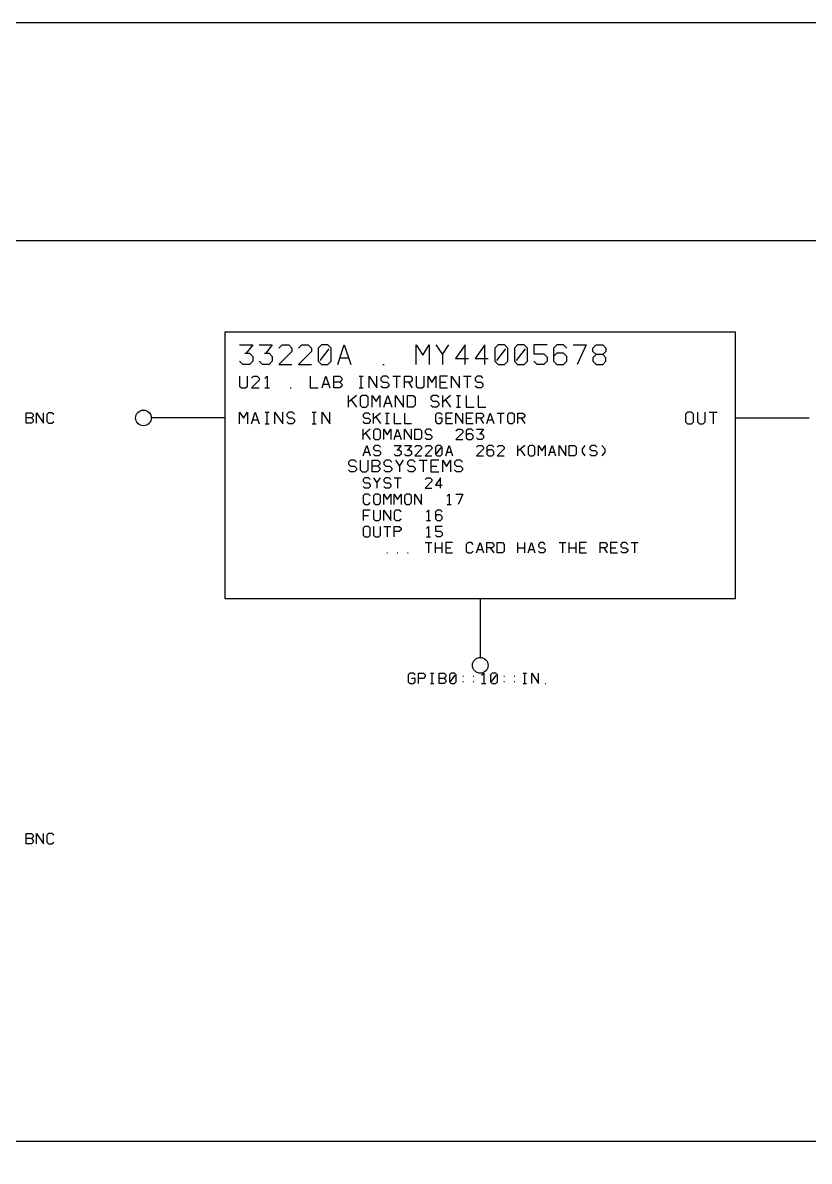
# Model space of a CAD drawing. Header units: millimetres. Extents: x 10 to 2534, y 10 to 1372.
# Drawn here: x 2177.9 to 2338.2, y 1139.7 to 1371.6 of the extents above; entities that cross this region are included whole.
import ezdxf

# ---------------------------------------------------------------- set-up
doc = ezdxf.new("R2010")
doc.units = ezdxf.units.MM
for name, color, linetype, lineweight in [('DEVICE', 7, 'CONTINUOUS', 25), ('GROUP', 6, 'CONTINUOUS', 25), ('LABEL', 8, 'CONTINUOUS', 25), ('PANE', 250, 'CONTINUOUS', 25), ('POINT', 4, 'CONTINUOUS', 25), ('PORT_BUS', 5, 'CONTINUOUS', 25), ('PORT_IN', 3, 'CONTINUOUS', 25), ('PORT_OUT', 30, 'CONTINUOUS', 25), ('PORTAL', 2, 'CONTINUOUS', 25), ('SHEET', 7, 'CONTINUOUS', 25)]:
    doc.layers.add(name, color=color, linetype=linetype, lineweight=lineweight)

msp = doc.modelspace()

# ---------------------------------------------------------------- linework, layer by layer
at = {"layer": 'DEVICE'}
msp.add_lwpolyline([(2219.1, 1254.3), (2323.2, 1254.3), (2323.2, 1308.6), (2219.1, 1308.6)], close=True, dxfattribs=at)
at = {"layer": 'GROUP'}
msp.add_lwpolyline([(2024.1, 1143.8), (2361.7, 1143.8), (2361.7, 1327.2), (2024.1, 1327.2)], close=True, dxfattribs=at)
at = {"layer": 'LABEL'}
for points in [[(2222.1, 1306), (2224.766667, 1306), (2223.433333, 1304.266667)], [(2226.1, 1306), (2228.766667, 1306), (2227.433333, 1304.266667)], [(2230.1, 1305.333333), (2230.766667, 1306), (2232.1, 1306), (2232.766667, 1305.333333), (2232.766667, 1304.666667), (2230.1, 1302), (2232.766667, 1302)], [(2234.1, 1305.333333), (2234.766667, 1306), (2236.1, 1306), (2236.766667, 1305.333333), (2236.766667, 1304.666667), (2234.1, 1302), (2236.766667, 1302)], [(2238.766667, 1302), (2240.1, 1302), (2240.766667, 1302.666667), (2240.766667, 1305.333333), (2240.1, 1306), (2238.766667, 1306), (2238.1, 1305.333333), (2238.1, 1302.666667), (2238.766667, 1302)], [(2242.1, 1302), (2243.433333, 1306), (2244.766667, 1302)], [(2258.1, 1302), (2258.1, 1306), (2259.433333, 1303.866667), (2260.766667, 1306), (2260.766667, 1302)], [(2262.1, 1306), (2263.433333, 1304), (2264.766667, 1306)], [(2268.1, 1302), (2268.1, 1306), (2266.1, 1303.2), (2268.766667, 1303.2)], [(2272.1, 1302), (2272.1, 1306), (2270.1, 1303.2), (2272.766667, 1303.2)], [(2274.766667, 1302), (2276.1, 1302), (2276.766667, 1302.666667), (2276.766667, 1305.333333), (2276.1, 1306), (2274.766667, 1306), (2274.1, 1305.333333), (2274.1, 1302.666667), (2274.766667, 1302)], [(2278.766667, 1302), (2280.1, 1302), (2280.766667, 1302.666667), (2280.766667, 1305.333333), (2280.1, 1306), (2278.766667, 1306), (2278.1, 1305.333333), (2278.1, 1302.666667), (2278.766667, 1302)], [(2284.766667, 1306), (2282.1, 1306), (2282.1, 1304.133333), (2284.1, 1304.133333), (2284.766667, 1303.466667), (2284.766667, 1302.666667), (2284.1, 1302), (2282.766667, 1302), (2282.1, 1302.666667)], [(2288.766667, 1305.333333), (2288.1, 1306), (2286.766667, 1306), (2286.1, 1305.333333), (2286.1, 1302.666667), (2286.766667, 1302), (2288.1, 1302), (2288.766667, 1302.666667), (2288.766667, 1303.6), (2288.1, 1304.266667), (2286.766667, 1304.266667), (2286.1, 1303.6)], [(2290.1, 1306), (2292.766667, 1306), (2290.9, 1302)], [(2294.766667, 1304), (2294.1, 1304.666667), (2294.1, 1305.333333), (2294.766667, 1306), (2296.1, 1306), (2296.766667, 1305.333333), (2296.766667, 1304.666667), (2296.1, 1304), (2294.766667, 1304), (2294.1, 1303.333333), (2294.1, 1302.666667), (2294.766667, 1302), (2296.1, 1302), (2296.766667, 1302.666667), (2296.766667, 1303.333333), (2296.1, 1304)], [(2223.166667, 1304.266667), (2224.1, 1304.266667), (2224.766667, 1303.6), (2224.766667, 1302.666667), (2224.1, 1302), (2222.766667, 1302), (2222.1, 1302.666667)], [(2227.166667, 1304.266667), (2228.1, 1304.266667), (2228.766667, 1303.6), (2228.766667, 1302.666667), (2228.1, 1302), (2226.766667, 1302), (2226.1, 1302.666667)], [(2238.5, 1302.8), (2240.366667, 1305.2)], [(2263.433333, 1304), (2263.433333, 1302)], [(2274.5, 1302.8), (2276.366667, 1305.2)], [(2278.5, 1302.8), (2280.366667, 1305.2)], [(2242.566667, 1303.333333), (2244.3, 1303.333333)], [(2251.3, 1302), (2251.566667, 1302)], [(2222.1, 1299.6), (2222.1, 1297.6), (2222.5, 1297.2), (2223.3, 1297.2), (2223.7, 1297.6), (2223.7, 1299.6)], [(2224.5, 1299.2), (2224.9, 1299.6), (2225.7, 1299.6), (2226.1, 1299.2), (2226.1, 1298.8), (2224.5, 1297.2), (2226.1, 1297.2)], [(2227.22, 1299.12), (2227.7, 1299.6), (2227.7, 1297.2)], [(2236.5, 1299.6), (2236.5, 1297.2), (2238.1, 1297.2)], [(2238.9, 1297.2), (2239.7, 1299.6), (2240.5, 1297.2)], [(2241.3, 1297.2), (2241.3, 1299.6), (2242.5, 1299.6), (2242.9, 1299.2), (2242.9, 1298.8), (2242.5, 1298.4), (2241.3, 1298.4)], [(2246.5, 1299.6), (2247.3, 1299.6)], [(2246.9, 1297.2), (2246.9, 1299.6)], [(2248.5, 1297.2), (2248.5, 1299.6), (2250.1, 1297.2), (2250.1, 1299.6)], [(2252.5, 1299.2), (2252.1, 1299.6), (2251.3, 1299.6), (2250.9, 1299.2), (2250.9, 1298.8), (2251.3, 1298.4), (2252.1, 1298.4), (2252.5, 1298), (2252.5, 1297.6), (2252.1, 1297.2), (2251.3, 1297.2), (2250.9, 1297.6)], [(2253.3, 1299.6), (2254.9, 1299.6)], [(2254.1, 1299.6), (2254.1, 1297.2)], [(2255.7, 1297.2), (2255.7, 1299.6), (2256.9, 1299.6), (2257.3, 1299.2), (2257.3, 1298.8), (2256.9, 1298.4), (2255.7, 1298.4)], [(2258.1, 1299.6), (2258.1, 1297.6), (2258.5, 1297.2), (2259.3, 1297.2), (2259.7, 1297.6), (2259.7, 1299.6)], [(2260.5, 1297.2), (2260.5, 1299.6), (2261.3, 1298.32), (2262.1, 1299.6), (2262.1, 1297.2)], [(2264.5, 1299.6), (2262.9, 1299.6), (2262.9, 1297.2), (2264.5, 1297.2)], [(2265.3, 1297.2), (2265.3, 1299.6), (2266.9, 1297.2), (2266.9, 1299.6)], [(2267.7, 1299.6), (2269.3, 1299.6)], [(2268.5, 1299.6), (2268.5, 1297.2)], [(2271.7, 1299.2), (2271.3, 1299.6), (2270.5, 1299.6), (2270.1, 1299.2), (2270.1, 1298.8), (2270.5, 1298.4), (2271.3, 1298.4), (2271.7, 1298), (2271.7, 1297.6), (2271.3, 1297.2), (2270.5, 1297.2), (2270.1, 1297.6)], [(2227.22, 1297.2), (2228.18, 1297.2)], [(2232.42, 1297.2), (2232.58, 1297.2)], [(2239.18, 1298), (2240.22, 1298)], [(2242.5, 1298.4), (2242.9, 1298), (2242.9, 1297.6), (2242.5, 1297.2), (2241.3, 1297.2)], [(2246.5, 1297.2), (2247.3, 1297.2)], [(2256.5, 1298.4), (2257.3, 1297.2)], [(2262.9, 1298.4), (2264.1, 1298.4)], [(2222.1, 1289.9), (2222.1, 1292.3), (2222.9, 1291.02), (2223.7, 1292.3), (2223.7, 1289.9)], [(2224.5, 1289.9), (2225.3, 1292.3), (2226.1, 1289.9)], [(2227.3, 1292.3), (2228.1, 1292.3)], [(2227.7, 1289.9), (2227.7, 1292.3)], [(2229.3, 1289.9), (2229.3, 1292.3), (2230.9, 1289.9), (2230.9, 1292.3)], [(2233.3, 1291.9), (2232.9, 1292.3), (2232.1, 1292.3), (2231.7, 1291.9), (2231.7, 1291.5), (2232.1, 1291.1), (2232.9, 1291.1), (2233.3, 1290.7), (2233.3, 1290.3), (2232.9, 1289.9), (2232.1, 1289.9), (2231.7, 1290.3)], [(2236.9, 1292.3), (2237.7, 1292.3)], [(2237.3, 1289.9), (2237.3, 1292.3)], [(2238.9, 1289.9), (2238.9, 1292.3), (2240.5, 1289.9), (2240.5, 1292.3)], [(2313.4, 1289.9), (2314.2, 1289.9), (2314.6, 1290.3), (2314.6, 1291.9), (2314.2, 1292.3), (2313.4, 1292.3), (2313, 1291.9), (2313, 1290.3), (2313.4, 1289.9)], [(2315.4, 1292.3), (2315.4, 1290.3), (2315.8, 1289.9), (2316.6, 1289.9), (2317, 1290.3), (2317, 1292.3)], [(2317.8, 1292.3), (2319.4, 1292.3)], [(2318.6, 1292.3), (2318.6, 1289.9)], [(2224.78, 1290.7), (2225.82, 1290.7)], [(2227.3, 1289.9), (2228.1, 1289.9)], [(2236.9, 1289.9), (2237.7, 1289.9)], [(2257.85, 1238.75), (2257.5, 1239.1), (2256.8, 1239.1), (2256.45, 1238.75), (2256.45, 1237.35), (2256.8, 1237), (2257.5, 1237), (2257.85, 1237.35), (2257.85, 1238.05), (2257.15, 1238.05)], [(2258.55, 1237), (2258.55, 1239.1), (2259.6, 1239.1), (2259.95, 1238.75), (2259.95, 1238.4), (2259.6, 1238.05), (2258.55, 1238.05)], [(2261, 1239.1), (2261.7, 1239.1)], [(2261.35, 1237), (2261.35, 1239.1)], [(2262.75, 1237), (2262.75, 1239.1), (2263.8, 1239.1), (2264.15, 1238.75), (2264.15, 1238.4), (2263.8, 1238.05), (2262.75, 1238.05)], [(2265.2, 1237), (2265.9, 1237), (2266.25, 1237.35), (2266.25, 1238.75), (2265.9, 1239.1), (2265.2, 1239.1), (2264.85, 1238.75), (2264.85, 1237.35), (2265.2, 1237)], [(2265.06, 1237.42), (2266.04, 1238.68)], [(2267.58, 1238.47), (2267.72, 1238.47)], [(2269.68, 1238.47), (2269.82, 1238.47)], [(2271.43, 1238.68), (2271.85, 1239.1), (2271.85, 1237)], [(2273.6, 1237), (2274.3, 1237), (2274.65, 1237.35), (2274.65, 1238.75), (2274.3, 1239.1), (2273.6, 1239.1), (2273.25, 1238.75), (2273.25, 1237.35), (2273.6, 1237)], [(2273.46, 1237.42), (2274.44, 1238.68)], [(2275.98, 1238.47), (2276.12, 1238.47)], [(2278.08, 1238.47), (2278.22, 1238.47)], [(2279.9, 1239.1), (2280.6, 1239.1)], [(2280.25, 1237), (2280.25, 1239.1)], [(2281.65, 1237), (2281.65, 1239.1), (2283.05, 1237), (2283.05, 1239.1)], [(2261, 1237), (2261.7, 1237)], [(2263.8, 1238.05), (2264.15, 1237.7), (2264.15, 1237.35), (2263.8, 1237), (2262.75, 1237)], [(2267.58, 1237.42), (2267.72, 1237.42)], [(2269.68, 1237.42), (2269.82, 1237.42)], [(2271.43, 1237), (2272.27, 1237)], [(2275.98, 1237.42), (2276.12, 1237.42)], [(2278.08, 1237.42), (2278.22, 1237.42)], [(2279.9, 1237), (2280.6, 1237)], [(2284.38, 1237), (2284.52, 1237)]]:
    msp.add_lwpolyline(points, dxfattribs=at)
at = {"layer": 'PANE'}
for points in [[(2244.3, 1293.3), (2244.3, 1295.7)], [(2245.9, 1295.7), (2244.3, 1294.34)], [(2244.86, 1294.82), (2245.9, 1293.3)], [(2247.1, 1293.3), (2247.9, 1293.3), (2248.3, 1293.7), (2248.3, 1295.3), (2247.9, 1295.7), (2247.1, 1295.7), (2246.7, 1295.3), (2246.7, 1293.7), (2247.1, 1293.3)], [(2249.1, 1293.3), (2249.1, 1295.7), (2249.9, 1294.42), (2250.7, 1295.7), (2250.7, 1293.3)], [(2251.5, 1293.3), (2252.3, 1295.7), (2253.1, 1293.3)], [(2251.78, 1294.1), (2252.82, 1294.1)], [(2253.9, 1293.3), (2253.9, 1295.7), (2255.5, 1293.3), (2255.5, 1295.7)], [(2256.3, 1293.3), (2256.3, 1295.7), (2257.5, 1295.7), (2257.9, 1295.3), (2257.9, 1293.7), (2257.5, 1293.3), (2256.3, 1293.3)], [(2262.7, 1295.3), (2262.3, 1295.7), (2261.5, 1295.7), (2261.1, 1295.3), (2261.1, 1294.9), (2261.5, 1294.5), (2262.3, 1294.5), (2262.7, 1294.1), (2262.7, 1293.7), (2262.3, 1293.3), (2261.5, 1293.3), (2261.1, 1293.7)], [(2263.5, 1293.3), (2263.5, 1295.7)], [(2265.1, 1295.7), (2263.5, 1294.34)], [(2264.06, 1294.82), (2265.1, 1293.3)], [(2266.3, 1295.7), (2267.1, 1295.7)], [(2266.7, 1293.3), (2266.7, 1295.7)], [(2268.3, 1295.7), (2268.3, 1293.3), (2269.9, 1293.3)], [(2270.7, 1295.7), (2270.7, 1293.3), (2272.3, 1293.3)], [(2248.7, 1291.75), (2248.35, 1292.1), (2247.65, 1292.1), (2247.3, 1291.75), (2247.3, 1291.4), (2247.65, 1291.05), (2248.35, 1291.05), (2248.7, 1290.7), (2248.7, 1290.35), (2248.35, 1290), (2247.65, 1290), (2247.3, 1290.35)], [(2249.4, 1290), (2249.4, 1292.1)], [(2250.8, 1292.1), (2249.4, 1290.91)], [(2251.85, 1292.1), (2252.55, 1292.1)], [(2252.2, 1290), (2252.2, 1292.1)], [(2253.6, 1292.1), (2253.6, 1290), (2255, 1290)], [(2255.7, 1292.1), (2255.7, 1290), (2257.1, 1290)], [(2263.4, 1291.75), (2263.05, 1292.1), (2262.35, 1292.1), (2262, 1291.75), (2262, 1290.35), (2262.35, 1290), (2263.05, 1290), (2263.4, 1290.35), (2263.4, 1291.05), (2262.7, 1291.05)], [(2265.5, 1292.1), (2264.1, 1292.1), (2264.1, 1290), (2265.5, 1290)], [(2266.2, 1290), (2266.2, 1292.1), (2267.6, 1290), (2267.6, 1292.1)], [(2266.3, 1293.3), (2267.1, 1293.3)], [(2269.7, 1292.1), (2268.3, 1292.1), (2268.3, 1290), (2269.7, 1290)], [(2270.4, 1290), (2270.4, 1292.1), (2271.45, 1292.1), (2271.8, 1291.75), (2271.8, 1291.4), (2271.45, 1291.05), (2270.4, 1291.05)], [(2272.5, 1290), (2273.2, 1292.1), (2273.9, 1290)], [(2274.6, 1292.1), (2276, 1292.1)], [(2275.3, 1292.1), (2275.3, 1290)], [(2277.05, 1290), (2277.75, 1290), (2278.1, 1290.35), (2278.1, 1291.75), (2277.75, 1292.1), (2277.05, 1292.1), (2276.7, 1291.75), (2276.7, 1290.35), (2277.05, 1290)], [(2278.8, 1290), (2278.8, 1292.1), (2279.85, 1292.1), (2280.2, 1291.75), (2280.2, 1291.4), (2279.85, 1291.05), (2278.8, 1291.05)], [(2249.89, 1291.33), (2250.8, 1290)], [(2251.85, 1290), (2252.55, 1290)], [(2264.1, 1291.05), (2265.15, 1291.05)], [(2268.3, 1291.05), (2269.35, 1291.05)], [(2271.1, 1291.05), (2271.8, 1290)], [(2272.745, 1290.7), (2273.655, 1290.7)], [(2279.5, 1291.05), (2280.2, 1290)], [(2247.3, 1286.7), (2247.3, 1288.8)], [(2248.7, 1288.8), (2247.3, 1287.61)], [(2247.79, 1288.03), (2248.7, 1286.7)], [(2249.75, 1286.7), (2250.45, 1286.7), (2250.8, 1287.05), (2250.8, 1288.45), (2250.45, 1288.8), (2249.75, 1288.8), (2249.4, 1288.45), (2249.4, 1287.05), (2249.75, 1286.7)], [(2251.5, 1286.7), (2251.5, 1288.8), (2252.2, 1287.68), (2252.9, 1288.8), (2252.9, 1286.7)], [(2253.6, 1286.7), (2254.3, 1288.8), (2255, 1286.7)], [(2253.845, 1287.4), (2254.755, 1287.4)], [(2255.7, 1286.7), (2255.7, 1288.8), (2257.1, 1286.7), (2257.1, 1288.8)], [(2257.8, 1286.7), (2257.8, 1288.8), (2258.85, 1288.8), (2259.2, 1288.45), (2259.2, 1287.05), (2258.85, 1286.7), (2257.8, 1286.7)], [(2261.3, 1288.45), (2260.95, 1288.8), (2260.25, 1288.8), (2259.9, 1288.45), (2259.9, 1288.1), (2260.25, 1287.75), (2260.95, 1287.75), (2261.3, 1287.4), (2261.3, 1287.05), (2260.95, 1286.7), (2260.25, 1286.7), (2259.9, 1287.05)], [(2266.2, 1288.45), (2266.55, 1288.8), (2267.25, 1288.8), (2267.6, 1288.45), (2267.6, 1288.1), (2266.2, 1286.7), (2267.6, 1286.7)], [(2269.7, 1288.45), (2269.35, 1288.8), (2268.65, 1288.8), (2268.3, 1288.45), (2268.3, 1287.05), (2268.65, 1286.7), (2269.35, 1286.7), (2269.7, 1287.05), (2269.7, 1287.54), (2269.35, 1287.89), (2268.65, 1287.89), (2268.3, 1287.54)], [(2270.4, 1288.8), (2271.8, 1288.8), (2271.1, 1287.89)], [(2270.96, 1287.89), (2271.45, 1287.89), (2271.8, 1287.54), (2271.8, 1287.05), (2271.45, 1286.7), (2270.75, 1286.7), (2270.4, 1287.05)], [(2247.3, 1283.4), (2248, 1285.5), (2248.7, 1283.4)], [(2250.8, 1285.15), (2250.45, 1285.5), (2249.75, 1285.5), (2249.4, 1285.15), (2249.4, 1284.8), (2249.75, 1284.45), (2250.45, 1284.45), (2250.8, 1284.1), (2250.8, 1283.75), (2250.45, 1283.4), (2249.75, 1283.4), (2249.4, 1283.75)], [(2253.6, 1285.5), (2255, 1285.5), (2254.3, 1284.59)], [(2255.7, 1285.5), (2257.1, 1285.5), (2256.4, 1284.59)], [(2257.8, 1285.15), (2258.15, 1285.5), (2258.85, 1285.5), (2259.2, 1285.15), (2259.2, 1284.8), (2257.8, 1283.4), (2259.2, 1283.4)], [(2259.9, 1285.15), (2260.25, 1285.5), (2260.95, 1285.5), (2261.3, 1285.15), (2261.3, 1284.8), (2259.9, 1283.4), (2261.3, 1283.4)], [(2262.35, 1283.4), (2263.05, 1283.4), (2263.4, 1283.75), (2263.4, 1285.15), (2263.05, 1285.5), (2262.35, 1285.5), (2262, 1285.15), (2262, 1283.75), (2262.35, 1283.4)], [(2262.21, 1283.82), (2263.19, 1285.08)], [(2264.1, 1283.4), (2264.8, 1285.5), (2265.5, 1283.4)], [(2270.4, 1285.15), (2270.75, 1285.5), (2271.45, 1285.5), (2271.8, 1285.15), (2271.8, 1284.8), (2270.4, 1283.4), (2271.8, 1283.4)], [(2273.9, 1285.15), (2273.55, 1285.5), (2272.85, 1285.5), (2272.5, 1285.15), (2272.5, 1283.75), (2272.85, 1283.4), (2273.55, 1283.4), (2273.9, 1283.75), (2273.9, 1284.24), (2273.55, 1284.59), (2272.85, 1284.59), (2272.5, 1284.24)], [(2274.6, 1285.15), (2274.95, 1285.5), (2275.65, 1285.5), (2276, 1285.15), (2276, 1284.8), (2274.6, 1283.4), (2276, 1283.4)], [(2278.8, 1283.4), (2278.8, 1285.5)], [(2280.2, 1285.5), (2278.8, 1284.31)], [(2281.25, 1283.4), (2281.95, 1283.4), (2282.3, 1283.75), (2282.3, 1285.15), (2281.95, 1285.5), (2281.25, 1285.5), (2280.9, 1285.15), (2280.9, 1283.75), (2281.25, 1283.4)], [(2283, 1283.4), (2283, 1285.5), (2283.7, 1284.38), (2284.4, 1285.5), (2284.4, 1283.4)], [(2285.1, 1283.4), (2285.8, 1285.5), (2286.5, 1283.4)], [(2287.2, 1283.4), (2287.2, 1285.5), (2288.6, 1283.4), (2288.6, 1285.5)], [(2289.3, 1283.4), (2289.3, 1285.5), (2290.35, 1285.5), (2290.7, 1285.15), (2290.7, 1283.75), (2290.35, 1283.4), (2289.3, 1283.4)], [(2292.45, 1285.5), (2291.89, 1284.8), (2291.89, 1284.1), (2292.45, 1283.4)], [(2294.9, 1285.15), (2294.55, 1285.5), (2293.85, 1285.5), (2293.5, 1285.15), (2293.5, 1284.8), (2293.85, 1284.45), (2294.55, 1284.45), (2294.9, 1284.1), (2294.9, 1283.75), (2294.55, 1283.4), (2293.85, 1283.4), (2293.5, 1283.75)], [(2295.95, 1285.5), (2296.51, 1284.8), (2296.51, 1284.1), (2295.95, 1283.4)], [(2247.545, 1284.1), (2248.455, 1284.1)], [(2254.16, 1284.59), (2254.65, 1284.59), (2255, 1284.24), (2255, 1283.75), (2254.65, 1283.4), (2253.95, 1283.4), (2253.6, 1283.75)], [(2256.26, 1284.59), (2256.75, 1284.59), (2257.1, 1284.24), (2257.1, 1283.75), (2256.75, 1283.4), (2256.05, 1283.4), (2255.7, 1283.75)], [(2264.345, 1284.1), (2265.255, 1284.1)], [(2279.29, 1284.73), (2280.2, 1283.4)], [(2285.345, 1284.1), (2286.255, 1284.1)], [(2245.9, 1282.1), (2245.5, 1282.5), (2244.7, 1282.5), (2244.3, 1282.1), (2244.3, 1281.7), (2244.7, 1281.3), (2245.5, 1281.3), (2245.9, 1280.9), (2245.9, 1280.5), (2245.5, 1280.1), (2244.7, 1280.1), (2244.3, 1280.5)], [(2246.7, 1282.5), (2246.7, 1280.5), (2247.1, 1280.1), (2247.9, 1280.1), (2248.3, 1280.5), (2248.3, 1282.5)], [(2249.1, 1280.1), (2249.1, 1282.5), (2250.3, 1282.5), (2250.7, 1282.1), (2250.7, 1281.7), (2250.3, 1281.3), (2249.1, 1281.3)], [(2250.3, 1281.3), (2250.7, 1280.9), (2250.7, 1280.5), (2250.3, 1280.1), (2249.1, 1280.1)], [(2253.1, 1282.1), (2252.7, 1282.5), (2251.9, 1282.5), (2251.5, 1282.1), (2251.5, 1281.7), (2251.9, 1281.3), (2252.7, 1281.3), (2253.1, 1280.9), (2253.1, 1280.5), (2252.7, 1280.1), (2251.9, 1280.1), (2251.5, 1280.5)], [(2253.9, 1282.5), (2254.7, 1281.3), (2255.5, 1282.5)], [(2254.7, 1281.3), (2254.7, 1280.1)], [(2257.9, 1282.1), (2257.5, 1282.5), (2256.7, 1282.5), (2256.3, 1282.1), (2256.3, 1281.7), (2256.7, 1281.3), (2257.5, 1281.3), (2257.9, 1280.9), (2257.9, 1280.5), (2257.5, 1280.1), (2256.7, 1280.1), (2256.3, 1280.5)], [(2258.7, 1282.5), (2260.3, 1282.5)], [(2259.5, 1282.5), (2259.5, 1280.1)], [(2262.7, 1282.5), (2261.1, 1282.5), (2261.1, 1280.1), (2262.7, 1280.1)], [(2261.1, 1281.3), (2262.3, 1281.3)], [(2263.5, 1280.1), (2263.5, 1282.5), (2264.3, 1281.22), (2265.1, 1282.5), (2265.1, 1280.1)], [(2267.5, 1282.1), (2267.1, 1282.5), (2266.3, 1282.5), (2265.9, 1282.1), (2265.9, 1281.7), (2266.3, 1281.3), (2267.1, 1281.3), (2267.5, 1280.9), (2267.5, 1280.5), (2267.1, 1280.1), (2266.3, 1280.1), (2265.9, 1280.5)], [(2248.7, 1278.55), (2248.35, 1278.9), (2247.65, 1278.9), (2247.3, 1278.55), (2247.3, 1278.2), (2247.65, 1277.85), (2248.35, 1277.85), (2248.7, 1277.5), (2248.7, 1277.15), (2248.35, 1276.8), (2247.65, 1276.8), (2247.3, 1277.15)], [(2249.4, 1278.9), (2250.1, 1277.85), (2250.8, 1278.9)], [(2252.9, 1278.55), (2252.55, 1278.9), (2251.85, 1278.9), (2251.5, 1278.55), (2251.5, 1278.2), (2251.85, 1277.85), (2252.55, 1277.85), (2252.9, 1277.5), (2252.9, 1277.15), (2252.55, 1276.8), (2251.85, 1276.8), (2251.5, 1277.15)], [(2253.6, 1278.9), (2255, 1278.9)], [(2254.3, 1278.9), (2254.3, 1276.8)], [(2259.9, 1278.55), (2260.25, 1278.9), (2260.95, 1278.9), (2261.3, 1278.55), (2261.3, 1278.2), (2259.9, 1276.8), (2261.3, 1276.8)], [(2263.05, 1276.8), (2263.05, 1278.9), (2262, 1277.43), (2263.4, 1277.43)], [(2248.7, 1275.25), (2248.35, 1275.6), (2247.65, 1275.6), (2247.3, 1275.25), (2247.3, 1273.85), (2247.65, 1273.5), (2248.35, 1273.5), (2248.7, 1273.85)], [(2249.75, 1273.5), (2250.45, 1273.5), (2250.8, 1273.85), (2250.8, 1275.25), (2250.45, 1275.6), (2249.75, 1275.6), (2249.4, 1275.25), (2249.4, 1273.85), (2249.75, 1273.5)], [(2250.1, 1277.85), (2250.1, 1276.8)], [(2251.5, 1273.5), (2251.5, 1275.6), (2252.2, 1274.48), (2252.9, 1275.6), (2252.9, 1273.5)], [(2253.6, 1273.5), (2253.6, 1275.6), (2254.3, 1274.48), (2255, 1275.6), (2255, 1273.5)], [(2256.05, 1273.5), (2256.75, 1273.5), (2257.1, 1273.85), (2257.1, 1275.25), (2256.75, 1275.6), (2256.05, 1275.6), (2255.7, 1275.25), (2255.7, 1273.85), (2256.05, 1273.5)], [(2257.8, 1273.5), (2257.8, 1275.6), (2259.2, 1273.5), (2259.2, 1275.6)], [(2264.38, 1275.18), (2264.8, 1275.6), (2264.8, 1273.5)], [(2266.2, 1275.6), (2267.6, 1275.6), (2266.62, 1273.5)], [(2264.38, 1273.5), (2265.22, 1273.5)], [(2248.7, 1272.3), (2247.3, 1272.3), (2247.3, 1270.2)], [(2247.3, 1271.25), (2248.35, 1271.25)], [(2249.4, 1272.3), (2249.4, 1270.55), (2249.75, 1270.2), (2250.45, 1270.2), (2250.8, 1270.55), (2250.8, 1272.3)], [(2251.5, 1270.2), (2251.5, 1272.3), (2252.9, 1270.2), (2252.9, 1272.3)], [(2255, 1271.95), (2254.65, 1272.3), (2253.95, 1272.3), (2253.6, 1271.95), (2253.6, 1270.55), (2253.95, 1270.2), (2254.65, 1270.2), (2255, 1270.55)], [(2260.18, 1271.88), (2260.6, 1272.3), (2260.6, 1270.2)], [(2263.4, 1271.95), (2263.05, 1272.3), (2262.35, 1272.3), (2262, 1271.95), (2262, 1270.55), (2262.35, 1270.2), (2263.05, 1270.2), (2263.4, 1270.55), (2263.4, 1271.04), (2263.05, 1271.39), (2262.35, 1271.39), (2262, 1271.04)], [(2247.65, 1266.9), (2248.35, 1266.9), (2248.7, 1267.25), (2248.7, 1268.65), (2248.35, 1269), (2247.65, 1269), (2247.3, 1268.65), (2247.3, 1267.25), (2247.65, 1266.9)], [(2249.4, 1269), (2249.4, 1267.25), (2249.75, 1266.9), (2250.45, 1266.9), (2250.8, 1267.25), (2250.8, 1269)], [(2251.5, 1269), (2252.9, 1269)], [(2252.2, 1269), (2252.2, 1266.9)], [(2253.6, 1266.9), (2253.6, 1269), (2254.65, 1269), (2255, 1268.65), (2255, 1268.3), (2254.65, 1267.95), (2253.6, 1267.95)], [(2260.18, 1270.2), (2261.02, 1270.2)], [(2260.18, 1268.58), (2260.6, 1269), (2260.6, 1266.9)], [(2263.4, 1269), (2262, 1269), (2262, 1268.02), (2263.05, 1268.02), (2263.4, 1267.67), (2263.4, 1267.25), (2263.05, 1266.9), (2262.35, 1266.9), (2262, 1267.25)], [(2260.18, 1266.9), (2261.02, 1266.9)], [(2259.9, 1265.7), (2261.3, 1265.7)], [(2260.6, 1265.7), (2260.6, 1263.6)], [(2262, 1263.6), (2262, 1265.7)], [(2262, 1264.65), (2263.4, 1264.65)], [(2263.4, 1263.6), (2263.4, 1265.7)], [(2265.5, 1265.7), (2264.1, 1265.7), (2264.1, 1263.6), (2265.5, 1263.6)], [(2264.1, 1264.65), (2265.15, 1264.65)], [(2269.7, 1265.35), (2269.35, 1265.7), (2268.65, 1265.7), (2268.3, 1265.35), (2268.3, 1263.95), (2268.65, 1263.6), (2269.35, 1263.6), (2269.7, 1263.95)], [(2270.4, 1263.6), (2271.1, 1265.7), (2271.8, 1263.6)], [(2270.645, 1264.3), (2271.555, 1264.3)], [(2272.5, 1263.6), (2272.5, 1265.7), (2273.55, 1265.7), (2273.9, 1265.35), (2273.9, 1265), (2273.55, 1264.65), (2272.5, 1264.65)], [(2273.2, 1264.65), (2273.9, 1263.6)], [(2274.6, 1263.6), (2274.6, 1265.7), (2275.65, 1265.7), (2276, 1265.35), (2276, 1263.95), (2275.65, 1263.6), (2274.6, 1263.6)], [(2278.8, 1263.6), (2278.8, 1265.7)], [(2278.8, 1264.65), (2280.2, 1264.65)], [(2280.2, 1263.6), (2280.2, 1265.7)], [(2280.9, 1263.6), (2281.6, 1265.7), (2282.3, 1263.6)], [(2281.145, 1264.3), (2282.055, 1264.3)], [(2284.4, 1265.35), (2284.05, 1265.7), (2283.35, 1265.7), (2283, 1265.35), (2283, 1265), (2283.35, 1264.65), (2284.05, 1264.65), (2284.4, 1264.3), (2284.4, 1263.95), (2284.05, 1263.6), (2283.35, 1263.6), (2283, 1263.95)], [(2287.2, 1265.7), (2288.6, 1265.7)], [(2287.9, 1265.7), (2287.9, 1263.6)], [(2289.3, 1263.6), (2289.3, 1265.7)], [(2289.3, 1264.65), (2290.7, 1264.65)], [(2290.7, 1263.6), (2290.7, 1265.7)], [(2292.8, 1265.7), (2291.4, 1265.7), (2291.4, 1263.6), (2292.8, 1263.6)], [(2291.4, 1264.65), (2292.45, 1264.65)], [(2295.6, 1263.6), (2295.6, 1265.7), (2296.65, 1265.7), (2297, 1265.35), (2297, 1265), (2296.65, 1264.65), (2295.6, 1264.65)], [(2296.3, 1264.65), (2297, 1263.6)], [(2299.1, 1265.7), (2297.7, 1265.7), (2297.7, 1263.6), (2299.1, 1263.6)], [(2297.7, 1264.65), (2298.75, 1264.65)], [(2301.2, 1265.35), (2300.85, 1265.7), (2300.15, 1265.7), (2299.8, 1265.35), (2299.8, 1265), (2300.15, 1264.65), (2300.85, 1264.65), (2301.2, 1264.3), (2301.2, 1263.95), (2300.85, 1263.6), (2300.15, 1263.6), (2299.8, 1263.95)], [(2301.9, 1265.7), (2303.3, 1265.7)], [(2302.6, 1265.7), (2302.6, 1263.6)], [(2252.13, 1263.6), (2252.27, 1263.6)], [(2254.23, 1263.6), (2254.37, 1263.6)], [(2256.33, 1263.6), (2256.47, 1263.6)]]:
    msp.add_lwpolyline(points, dxfattribs=at)
at = {"layer": 'POINT'}
for centre in [(2202.5, 1291.1), (2271.15, 1240.7)]:
    msp.add_circle(centre, 1.6, dxfattribs=at)
at = {"layer": 'PORT_BUS'}
msp.add_line((2271.15, 1254.3), (2271.15, 1242.3), dxfattribs=at)
at = {"layer": 'PORT_IN'}
msp.add_line((2219.1, 1291.1), (2204.1, 1291.1), dxfattribs=at)
at = {"layer": 'PORT_OUT'}
msp.add_line((2323.2, 1291.1), (2338.2, 1291.1), dxfattribs=at)
at = {"layer": 'PORTAL'}
for points in [[(2178.6, 1290.05), (2178.6, 1292.15), (2179.65, 1292.15), (2180, 1291.8), (2180, 1291.45), (2179.65, 1291.1), (2178.6, 1291.1)], [(2180.7, 1290.05), (2180.7, 1292.15), (2182.1, 1290.05), (2182.1, 1292.15)], [(2184.2, 1291.8), (2183.85, 1292.15), (2183.15, 1292.15), (2182.8, 1291.8), (2182.8, 1290.4), (2183.15, 1290.05), (2183.85, 1290.05), (2184.2, 1290.4)], [(2179.65, 1291.1), (2180, 1290.75), (2180, 1290.4), (2179.65, 1290.05), (2178.6, 1290.05)], [(2178.6, 1204.35), (2178.6, 1206.45), (2179.65, 1206.45), (2180, 1206.1), (2180, 1205.75), (2179.65, 1205.4), (2178.6, 1205.4)], [(2180.7, 1204.35), (2180.7, 1206.45), (2182.1, 1204.35), (2182.1, 1206.45)], [(2184.2, 1206.1), (2183.85, 1206.45), (2183.15, 1206.45), (2182.8, 1206.1), (2182.8, 1204.7), (2183.15, 1204.35), (2183.85, 1204.35), (2184.2, 1204.7)], [(2179.65, 1205.4), (2180, 1205.05), (2180, 1204.7), (2179.65, 1204.35), (2178.6, 1204.35)]]:
    msp.add_lwpolyline(points, dxfattribs=at)
at = {"layer": 'SHEET'}
msp.add_lwpolyline([(9.6, 9.6), (2534.5, 9.6), (2534.5, 1371.6), (9.6, 1371.6)], close=True, dxfattribs=at)

doc.saveas('drawing.dxf')
